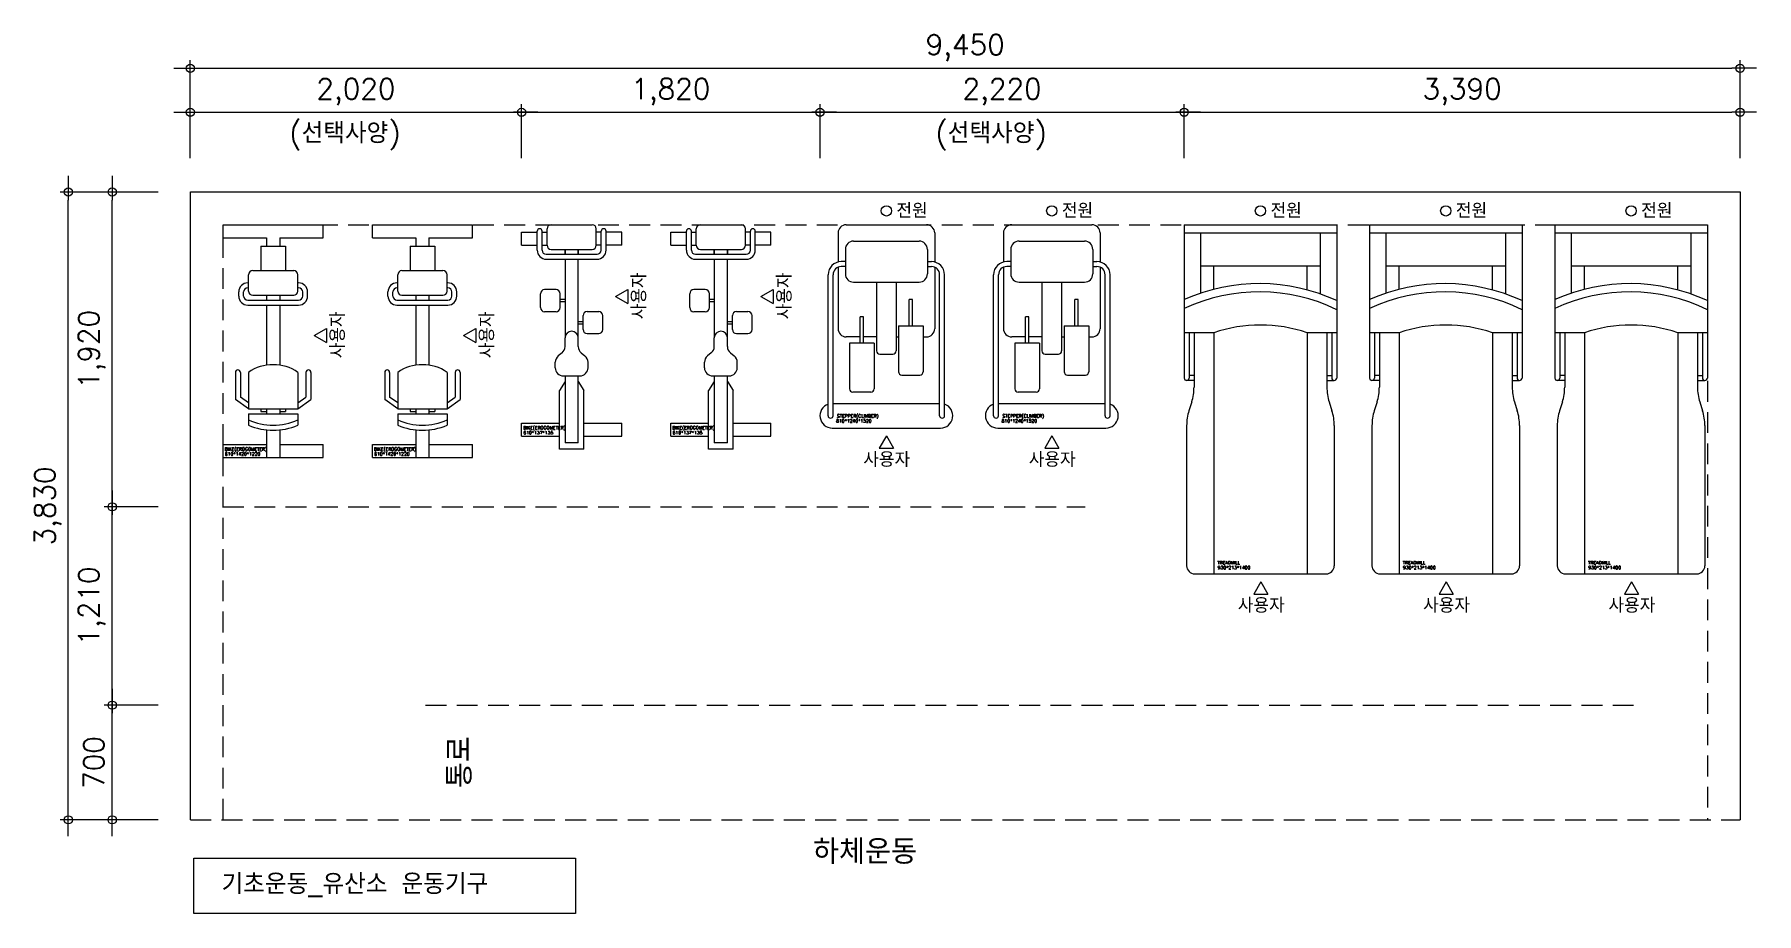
# Model space of a CAD drawing. Extents: x 8936 to 19436, y 40295 to 45659.
import ezdxf
from ezdxf.enums import TextEntityAlignment as Align

# ---------------------------------------------------------------- set-up
doc = ezdxf.new("R2010")
doc.units = 0
doc.header["$LTSCALE"] = 20
doc.header["$MEASUREMENT"] = 0
doc.linetypes.add('HIDDEN', pattern=[9.525, 6.35, -3.175])
doc.layers.get('0').update_dxf_attribs({"linetype": 'CONTINUOUS'})
doc.layers.get('DEFPOINTS').update_dxf_attribs({"linetype": 'CONTINUOUS'})
for name, color, linetype in [('1CONTINUOUS', 1, 'CONTINUOUS'), ('1HIDDEN', 1, 'HIDDEN'), ('2CONTINUOUS', 2, 'CONTINUOUS'), ('2HIDDEN', 2, 'HIDDEN'), ('3CONTINUOUS', 3, 'CONTINUOUS'), ('3TEXT', 3, 'CONTINUOUS'), ('4ele', 4, 'CONTINUOUS')]:
    doc.layers.add(name, color=color, linetype=linetype)
doc.styles.add('K_GEN', font='romans.shx', dxfattribs={"bigfont": 'whgtxt.shx'})
doc.styles.add('WHG', font='romans', dxfattribs={"bigfont": 'whgtxt'})
doc.dimstyles.new('STANDARD_WS', dxfattribs={"dimtxt": 2.5, "dimasz": 2.5, "dimexe": 1.25, "dimexo": 0.625, "dimtad": 1, "dimdec": 4, "dimdsep": 46, "dimtxsty": 'Standard', "dimcen": 2.5, "dimadec": 0, "dimazin": 0, "dimtfac": 1, "dimtdec": 4, "dimtmove": 0, "dimatfit": 3, "dimfxl": 0, "dimtolj": 1, "dimtzin": 0, "dimarcsym": 0})

# ---------------------------------------------------------------- blocks, each defined once
blk = doc.blocks.new('_CIDOTB')
at = {"color": 0, "linetype": 'ByBlock'}
blk.add_line((2, 0), (-1, 0), dxfattribs=at)
blk.add_circle((0, 0), 0.5, dxfattribs=at)
blk = doc.blocks.new('*D9')
at = {"layer": '4ele', "lineweight": -2}
for p, q in [((15946, 44903), (15946, 45234)), ((15996, 45184), (19286, 45184)), ((19336, 44903), (19336, 45234))]:
    blk.add_line(p, q, dxfattribs=at)
at = {"layer": 'DEFPOINTS', "color": 0}
for p in [(19336, 45184), (15946, 44853), (19336, 44853)]:
    blk.add_point(p, dxfattribs=at)
at = {"layer": '4ele', "lineweight": -2, "xscale": 50, "yscale": 50, "zscale": 50, "rotation": 180}
blk.add_blockref('_CIDOTB', (15946, 45184), dxfattribs=at)
at = {"layer": '4ele', "lineweight": -2, "xscale": 50, "yscale": 50, "zscale": 50}
blk.add_blockref('_CIDOTB', (19336, 45184), dxfattribs=at)
at = {"layer": '4ele', "insert": (17641, 45308), "char_height": 125, "attachment_point": 5, "style": 'K_GEN'}
blk.add_mtext('\\A1;3,390', dxfattribs=at)
blk = doc.blocks.new('DIMDOT')
blk.add_line((-2, 0), (2, 0))
blk.add_circle((0, 0), 0.5)
blk = doc.blocks.new('*D3')
at = {"layer": '4ele', "lineweight": -2}
for p, q in [((9886, 45171), (9886, 45502)), ((19336, 45171), (19336, 45502)), ((9936, 45452), (19286, 45452))]:
    blk.add_line(p, q, dxfattribs=at)
at = {"layer": 'DEFPOINTS', "color": 0}
for p in [(19336, 45452), (9886, 45121), (19336, 45121)]:
    blk.add_point(p, dxfattribs=at)
at = {"layer": '4ele', "lineweight": -2, "xscale": 50, "yscale": 50, "zscale": 50, "rotation": 180}
blk.add_blockref('_CIDOTB', (9886, 45452), dxfattribs=at)
at = {"layer": '4ele', "lineweight": -2, "xscale": 50, "yscale": 50, "zscale": 50}
blk.add_blockref('_CIDOTB', (19336, 45452), dxfattribs=at)
at = {"layer": '4ele', "insert": (14611, 45577), "char_height": 125, "attachment_point": 5, "style": 'K_GEN'}
blk.add_mtext('\\A1;9,450', dxfattribs=at)
blk = doc.blocks.new('*D8')
at = {"layer": '4ele', "lineweight": -2}
for p, q in [((11906, 44903), (11906, 45234)), ((11956, 45184), (13676, 45184)), ((13726, 44903), (13726, 45234))]:
    blk.add_line(p, q, dxfattribs=at)
at = {"layer": 'DEFPOINTS', "color": 0}
for p in [(13726, 45184), (11906, 44853), (13726, 44853)]:
    blk.add_point(p, dxfattribs=at)
at = {"layer": '4ele', "lineweight": -2, "xscale": 50, "yscale": 50, "zscale": 50, "rotation": 180}
blk.add_blockref('_CIDOTB', (11906, 45184), dxfattribs=at)
at = {"layer": '4ele', "lineweight": -2, "xscale": 50, "yscale": 50, "zscale": 50}
blk.add_blockref('_CIDOTB', (13726, 45184), dxfattribs=at)
at = {"layer": '4ele', "insert": (12816, 45308), "char_height": 125, "attachment_point": 5, "style": 'K_GEN'}
blk.add_mtext('\\A1;1,820', dxfattribs=at)
blk = doc.blocks.new('*D4')
at = {"layer": '4ele', "lineweight": -2}
for p, q in [((9423, 44697), (9092, 44697)), ((9142, 40917), (9142, 44647)), ((9423, 40867), (9092, 40867))]:
    blk.add_line(p, q, dxfattribs=at)
at = {"layer": 'DEFPOINTS', "color": 0}
for p in [(9142, 44697), (9473, 44697), (9473, 40867)]:
    blk.add_point(p, dxfattribs=at)
at = {"layer": '4ele', "lineweight": -2, "xscale": 50, "yscale": 50, "zscale": 50}
for p, rotation in [((9142, 44697), 90), ((9142, 40867), 270)]:
    blk.add_blockref('_CIDOTB', p, dxfattribs=dict(at, rotation=rotation))
at = {"layer": '4ele', "insert": (9018, 42782), "char_height": 125, "attachment_point": 5, "rotation": 90, "style": 'K_GEN'}
blk.add_mtext('\\A1;3,830', dxfattribs=at)
blk = doc.blocks.new('*D6')
at = {"layer": '4ele', "lineweight": -2}
for p, q in [((9691, 44697), (9360, 44697)), ((9410, 42827), (9410, 44647)), ((9691, 42777), (9360, 42777))]:
    blk.add_line(p, q, dxfattribs=at)
at = {"layer": 'DEFPOINTS', "color": 0}
for p in [(9410, 44697), (9741, 44697), (9741, 42777)]:
    blk.add_point(p, dxfattribs=at)
at = {"layer": '4ele', "lineweight": -2, "xscale": 50, "yscale": 50, "zscale": 50}
for p, rotation in [((9410, 44697), 90), ((9410, 42777), 270)]:
    blk.add_blockref('_CIDOTB', p, dxfattribs=dict(at, rotation=rotation))
at = {"layer": '4ele', "insert": (9286, 43737), "char_height": 125, "attachment_point": 5, "rotation": 90, "style": 'K_GEN'}
blk.add_mtext('\\A1;1,920', dxfattribs=at)
blk = doc.blocks.new('*D10')
at = {"layer": '4ele', "lineweight": -2}
for p, q in [((9691, 42777), (9360, 42777)), ((9410, 41617), (9410, 42727)), ((9691, 41567), (9360, 41567))]:
    blk.add_line(p, q, dxfattribs=at)
at = {"layer": 'DEFPOINTS', "color": 0}
for p in [(9410, 42777), (9741, 42777), (9741, 41567)]:
    blk.add_point(p, dxfattribs=at)
at = {"layer": '4ele', "lineweight": -2, "xscale": 50, "yscale": 50, "zscale": 50}
for p, rotation in [((9410, 42777), 90), ((9410, 41567), 270)]:
    blk.add_blockref('_CIDOTB', p, dxfattribs=dict(at, rotation=rotation))
at = {"layer": '4ele', "insert": (9286, 42172), "char_height": 125, "attachment_point": 5, "rotation": 90, "style": 'K_GEN'}
blk.add_mtext('\\A1;1,210', dxfattribs=at)
blk = doc.blocks.new('*D5')
at = {"layer": '4ele', "lineweight": -2}
for p, q in [((9691, 41567), (9360, 41567)), ((9410, 40917), (9410, 41517)), ((9691, 40867), (9360, 40867))]:
    blk.add_line(p, q, dxfattribs=at)
at = {"layer": 'DEFPOINTS', "color": 0}
for p in [(9410, 41567), (9741, 41567), (9741, 40867)]:
    blk.add_point(p, dxfattribs=at)
at = {"layer": '4ele', "lineweight": -2, "xscale": 50, "yscale": 50, "zscale": 50}
for p, rotation in [((9410, 41567), 90), ((9410, 40867), 270)]:
    blk.add_blockref('_CIDOTB', p, dxfattribs=dict(at, rotation=rotation))
at = {"layer": '4ele', "insert": (9298, 41217), "char_height": 125, "attachment_point": 5, "rotation": 90, "style": 'K_GEN'}
blk.add_mtext('\\A1;700', dxfattribs=at)
blk = doc.blocks.new('*D2')
at = {"layer": '4ele', "lineweight": -2}
for p, q in [((9886, 44903), (9886, 45234)), ((9936, 45184), (11856, 45184)), ((11906, 44903), (11906, 45234))]:
    blk.add_line(p, q, dxfattribs=at)
at = {"layer": 'DEFPOINTS', "color": 0}
for p in [(11906, 45184), (9886, 44853), (11906, 44853)]:
    blk.add_point(p, dxfattribs=at)
at = {"layer": '4ele', "lineweight": -2, "xscale": 50, "yscale": 50, "zscale": 50, "rotation": 180}
blk.add_blockref('_CIDOTB', (9886, 45184), dxfattribs=at)
at = {"layer": '4ele', "lineweight": -2, "xscale": 50, "yscale": 50, "zscale": 50}
blk.add_blockref('_CIDOTB', (11906, 45184), dxfattribs=at)
at = {"layer": '4ele', "insert": (10896, 45308), "char_height": 125, "attachment_point": 5, "style": 'K_GEN'}
blk.add_mtext('\\A1;2,020', dxfattribs=at)
blk = doc.blocks.new('*D7')
at = {"layer": '4ele', "lineweight": -2}
for p, q in [((13726, 44903), (13726, 45234)), ((13776, 45184), (15896, 45184)), ((15946, 44903), (15946, 45234))]:
    blk.add_line(p, q, dxfattribs=at)
at = {"layer": 'DEFPOINTS', "color": 0}
for p in [(15946, 45184), (13726, 44853), (15946, 44853)]:
    blk.add_point(p, dxfattribs=at)
at = {"layer": '4ele', "lineweight": -2, "xscale": 50, "yscale": 50, "zscale": 50, "rotation": 180}
blk.add_blockref('_CIDOTB', (13726, 45184), dxfattribs=at)
at = {"layer": '4ele', "lineweight": -2, "xscale": 50, "yscale": 50, "zscale": 50}
blk.add_blockref('_CIDOTB', (15946, 45184), dxfattribs=at)
at = {"layer": '4ele', "insert": (14836, 45308), "char_height": 125, "attachment_point": 5, "style": 'K_GEN'}
blk.add_mtext('\\A1;2,220', dxfattribs=at)

msp = doc.modelspace()

# ---------------------------------------------------------------- linework, layer by layer
at = {"layer": '1CONTINUOUS'}
for p, q in [((12478.31, 44059.85), (12553.45, 44103.24)), ((12553.45, 44103.24), (12553.45, 44016.47)), ((13364.98, 44059.85), (13440.13, 44103.24)), ((13440.13, 44103.24), (13440.13, 44016.47)), ((12478.31, 44059.85), (12553.45, 44016.47)), ((13364.98, 44059.85), (13440.13, 44016.47)), ((10641, 43822.19), (10716.14, 43865.57)), ((10641, 43822.19), (10716.14, 43778.8)), ((10716.14, 43865.57), (10716.14, 43778.8)), ((11551, 43822.19), (11626.14, 43865.57)), ((11551, 43822.19), (11626.14, 43778.8)), ((11626.14, 43865.57), (11626.14, 43778.8)), ((14130.26, 43209.92), (14086.87, 43134.77)), ((14130.26, 43209.92), (14173.64, 43134.77)), ((15139.18, 43209.92), (15095.79, 43134.77)), ((15139.18, 43209.92), (15182.56, 43134.77)), ((14086.87, 43134.77), (14173.64, 43134.77)), ((15095.79, 43134.77), (15182.56, 43134.77)), ((16413.84, 42319.92), (16370.45, 42244.77)), ((16413.84, 42319.92), (16457.22, 42244.77)), ((17543.84, 42319.92), (17500.45, 42244.77)), ((17543.84, 42319.92), (17587.22, 42244.77)), ((18673.84, 42319.92), (18630.45, 42244.77)), ((18673.84, 42319.92), (18717.22, 42244.77)), ((16370.45, 42244.77), (16457.22, 42244.77)), ((17500.45, 42244.77), (17587.22, 42244.77)), ((18630.45, 42244.77), (18717.22, 42244.77))]:
    msp.add_line(p, q, dxfattribs=at)
at = {"layer": '1HIDDEN'}
for p, q in [((10086.34, 44497.5), (19136.34, 44497.5)), ((10086.34, 40867.5), (10086.34, 44497.5)), ((19136.34, 44497.5), (19136.34, 40867.5))]:
    msp.add_line(p, q, dxfattribs=at)
at = {"layer": '2CONTINUOUS', "color": 6}
for p, q in [((10086.34, 44497.5), (10696.34, 44497.5)), ((10086.34, 44417.5), (10086.34, 44497.5)), ((10696.34, 44417.5), (10696.34, 44497.5)), ((10996.34, 44497.5), (11606.34, 44497.5)), ((10996.34, 44417.5), (10996.34, 44497.5)), ((11606.34, 44417.5), (11606.34, 44497.5)), ((11906.34, 44372.32), (11906.34, 44452.32)), ((11906.34, 44452.32), (12001.34, 44452.32)), ((12001.34, 44342.5), (12001.34, 44458.29)), ((12031.34, 44342.5), (12031.34, 44458.29)), ((12031.34, 44452.32), (12061.34, 44452.32)), ((12061.34, 44372.5), (12061.34, 44472.5)), ((12086.34, 44497.5), (12336.34, 44497.5)), ((12361.34, 44372.5), (12361.34, 44472.5)), ((12391.34, 44452.32), (12361.34, 44452.32)), ((12391.34, 44342.5), (12391.34, 44458.29)), ((12421.34, 44342.5), (12421.34, 44458.29)), ((12516.34, 44452.32), (12421.34, 44452.32)), ((12516.34, 44372.32), (12516.34, 44452.32)), ((12816.34, 44372.32), (12816.34, 44452.32)), ((12816.34, 44452.32), (12911.34, 44452.32)), ((12911.34, 44342.5), (12911.34, 44458.29)), ((12941.34, 44342.5), (12941.34, 44458.29)), ((12941.34, 44452.32), (12971.34, 44452.32)), ((12971.34, 44372.5), (12971.34, 44472.5)), ((12996.34, 44497.5), (13246.34, 44497.5)), ((13271.34, 44372.5), (13271.34, 44472.5)), ((13301.34, 44452.32), (13271.34, 44452.32)), ((13301.34, 44342.5), (13301.34, 44458.29)), ((13331.34, 44342.5), (13331.34, 44458.29)), ((13426.34, 44452.32), (13331.34, 44452.32)), ((13426.34, 44372.32), (13426.34, 44452.32)), ((13835.58, 44447.5), (13835.58, 44270.04)), ((13885.58, 44497.5), (14374.93, 44497.5)), ((14424.93, 44447.5), (14424.93, 44270.04)), ((14844.5, 44447.5), (14844.5, 44270.04)), ((14894.5, 44497.5), (15383.85, 44497.5)), ((15433.85, 44447.5), (15433.85, 44270.04)), ((15946.34, 44497.5), (15946.34, 43562.63)), ((15946.34, 44497.5), (16876.34, 44497.5)), ((15946.34, 44447.5), (16876.34, 44447.5)), ((16046.34, 44447.5), (16046.34, 44080.01)), ((16776.34, 44447.5), (16776.34, 44075.11)), ((16876.34, 44497.5), (16876.34, 43562.63)), ((17076.34, 44497.5), (17076.34, 43562.63)), ((17076.34, 44497.5), (18006.34, 44497.5)), ((17076.34, 44447.5), (18006.34, 44447.5)), ((17176.34, 44447.5), (17176.34, 44080.01)), ((17906.34, 44447.5), (17906.34, 44075.11)), ((18006.34, 44497.5), (18006.34, 43562.63)), ((18206.34, 44497.5), (19136.34, 44497.5)), ((18206.34, 44497.5), (18206.34, 43562.63)), ((18206.34, 44447.5), (19136.34, 44447.5)), ((18306.34, 44447.5), (18306.34, 44080.01)), ((19036.34, 44447.5), (19036.34, 44075.11)), ((19136.34, 44497.5), (19136.34, 43562.63)), ((10086.34, 44417.5), (10351.34, 44417.5)), ((10316.34, 44367.5), (10316.34, 44217.5)), ((10316.34, 44367.5), (10466.34, 44367.5)), ((10351.34, 44417.5), (10351.34, 44367.5)), ((10431.34, 44417.5), (10431.34, 44367.5)), ((10431.34, 44417.5), (10696.34, 44417.5)), ((10466.34, 44367.5), (10466.34, 44217.5)), ((10996.34, 44417.5), (11261.34, 44417.5)), ((11226.34, 44367.5), (11376.34, 44367.5)), ((11226.34, 44367.5), (11226.34, 44217.5)), ((11261.34, 44417.5), (11261.34, 44367.5)), ((11341.34, 44417.5), (11341.34, 44367.5)), ((11341.34, 44417.5), (11606.34, 44417.5)), ((11376.34, 44367.5), (11376.34, 44217.5)), ((11906.34, 44372.32), (12001.34, 44372.32)), ((12031.34, 44372.32), (12061.34, 44372.32)), ((12056.34, 44317.5), (12366.34, 44317.5)), ((12086.34, 44347.5), (12336.34, 44347.5)), ((12171.34, 44347.5), (12171.34, 44317.5)), ((12171.34, 44317.5), (12171.34, 44347.5)), ((12251.34, 44347.5), (12251.34, 44317.5)), ((12251.34, 44317.5), (12251.34, 44347.5)), ((12391.34, 44372.32), (12361.34, 44372.32)), ((12516.34, 44372.32), (12421.34, 44372.32)), ((12816.34, 44372.32), (12911.34, 44372.32)), ((12941.34, 44372.32), (12971.34, 44372.32)), ((12966.34, 44317.5), (13276.34, 44317.5)), ((12996.34, 44347.5), (13246.34, 44347.5)), ((13081.34, 44317.5), (13081.34, 44347.5)), ((13081.34, 44347.5), (13081.34, 44317.5)), ((13161.34, 44317.5), (13161.34, 44347.5)), ((13161.34, 44347.5), (13161.34, 44317.5)), ((13301.34, 44372.32), (13271.34, 44372.32)), ((13426.34, 44372.32), (13331.34, 44372.32)), ((13880.26, 44347.5), (13880.26, 44197.5)), ((13930.26, 44397.5), (14330.26, 44397.5)), ((14380.26, 44347.5), (14380.26, 44197.5)), ((14889.18, 44347.5), (14889.18, 44197.5)), ((14939.18, 44397.5), (15339.18, 44397.5)), ((15389.18, 44347.5), (15389.18, 44197.5)), ((10266.34, 44217.5), (10516.34, 44217.5)), ((11176.34, 44217.5), (11426.34, 44217.5)), ((12056.34, 44287.5), (12366.34, 44287.5)), ((12171.34, 44287.5), (12171.34, 43807.72)), ((12251.34, 43754.74), (12251.34, 44287.5)), ((12966.34, 44287.5), (13276.34, 44287.5)), ((13081.34, 44287.5), (13081.34, 43807.72)), ((13161.34, 43754.74), (13161.34, 44287.5)), ((13835.58, 44238.46), (13835.58, 43863.56)), ((13880.26, 44272.5), (13855.26, 44272.5)), ((13880.26, 44242.5), (13855.26, 44242.5)), ((14380.26, 44272.5), (14405.26, 44272.5)), ((14380.26, 44242.5), (14405.26, 44242.5)), ((14424.93, 44238.46), (14424.93, 43863.56)), ((14844.5, 44238.46), (14844.5, 43863.56)), ((14889.18, 44272.5), (14864.18, 44272.5)), ((14889.18, 44242.5), (14864.18, 44242.5)), ((15389.18, 44272.5), (15414.18, 44272.5)), ((15389.18, 44242.5), (15414.18, 44242.5)), ((15433.85, 44238.46), (15433.85, 43863.56)), ((16046.34, 44247.5), (16776.34, 44247.5)), ((16126.34, 44103.52), (16126.34, 44247.5)), ((16696.34, 44099.78), (16696.34, 44247.5)), ((17176.34, 44247.5), (17906.34, 44247.5)), ((17256.34, 44103.52), (17256.34, 44247.5)), ((17826.34, 44099.78), (17826.34, 44247.5)), ((18306.34, 44247.5), (19036.34, 44247.5)), ((18386.34, 44103.52), (18386.34, 44247.5)), ((18956.34, 44099.78), (18956.34, 44247.5)), ((10241.34, 44142.5), (10236.34, 44142.5)), ((10241.34, 44112.5), (10236.34, 44112.5)), ((10241.34, 44092.5), (10241.34, 44192.5)), ((10541.34, 44092.5), (10541.34, 44192.5)), ((10546.34, 44142.5), (10541.34, 44142.5)), ((10546.34, 44112.5), (10541.34, 44112.5)), ((11151.34, 44142.5), (11146.34, 44142.5)), ((11151.34, 44112.5), (11146.34, 44112.5)), ((11151.34, 44092.5), (11151.34, 44192.5)), ((11451.34, 44092.5), (11451.34, 44192.5)), ((11456.34, 44142.5), (11451.34, 44142.5)), ((11456.34, 44112.5), (11451.34, 44112.5)), ((13775.26, 43332.5), (13775.26, 44192.5)), ((13805.26, 43332.5), (13805.26, 44192.5)), ((13930.26, 44147.5), (14330.26, 44147.5)), ((14070.26, 44147.5), (14070.26, 43727.5)), ((14190.26, 44147.5), (14190.26, 43727.5)), ((14455.26, 43332.5), (14455.26, 44192.5)), ((14485.26, 43332.5), (14485.26, 44192.5)), ((14784.18, 43332.5), (14784.18, 44192.5)), ((14814.18, 43332.5), (14814.18, 44192.5)), ((14939.18, 44147.5), (15339.18, 44147.5)), ((15079.18, 44147.5), (15079.18, 43727.5)), ((15199.18, 44147.5), (15199.18, 43727.5)), ((15464.18, 43332.5), (15464.18, 44192.5)), ((15494.18, 43332.5), (15494.18, 44192.5)), ((10181.34, 44062.5), (10181.34, 44087.5)), ((10211.34, 44062.5), (10211.34, 44087.5)), ((10236.34, 44037.5), (10546.34, 44037.5)), ((10236.34, 44007.5), (10546.34, 44007.5)), ((10266.34, 44067.5), (10516.34, 44067.5)), ((10351.34, 44067.5), (10351.34, 44037.5)), ((10351.34, 44007.5), (10351.34, 43641.37)), ((10431.34, 44067.5), (10431.34, 44037.5)), ((10431.34, 44007.5), (10431.34, 43641.37)), ((10571.34, 44062.5), (10571.34, 44087.5)), ((10601.34, 44062.5), (10601.34, 44087.5)), ((11091.34, 44062.5), (11091.34, 44087.5)), ((11121.34, 44062.5), (11121.34, 44087.5)), ((11146.34, 44037.5), (11456.34, 44037.5)), ((11146.34, 44007.5), (11456.34, 44007.5)), ((11176.34, 44067.5), (11426.34, 44067.5)), ((11261.34, 44067.5), (11261.34, 44037.5)), ((11261.34, 44007.5), (11261.34, 43641.37)), ((11341.34, 44067.5), (11341.34, 44037.5)), ((11341.34, 44007.5), (11341.34, 43641.37)), ((11481.34, 44062.5), (11481.34, 44087.5)), ((11511.34, 44062.5), (11511.34, 44087.5)), ((12021.34, 43991.99), (12021.34, 44076.99)), ((12116.34, 44101.99), (12046.34, 44101.99)), ((12141.34, 43991.99), (12141.34, 44076.99)), ((12171.34, 44041.99), (12141.34, 44041.99)), ((12171.34, 44026.99), (12141.34, 44026.99)), ((12931.34, 43991.99), (12931.34, 44076.99)), ((13026.34, 44101.99), (12956.34, 44101.99)), ((13051.34, 43991.99), (13051.34, 44076.99)), ((13081.34, 44041.99), (13051.34, 44041.99)), ((13081.34, 44026.99), (13051.34, 44026.99)), ((14290.26, 44041.24), (14270.26, 44041.24)), ((14270.26, 43880.93), (14270.26, 44041.24)), ((14290.26, 43880.93), (14290.26, 44041.24)), ((15299.18, 44041.24), (15279.18, 44041.24)), ((15279.18, 43880.93), (15279.18, 44041.24)), ((15299.18, 43880.93), (15299.18, 44041.24)), ((12116.34, 43966.99), (12046.34, 43966.99)), ((12251.34, 43908.3), (12281.34, 43908.3)), ((12251.34, 43893.3), (12281.34, 43893.3)), ((12281.34, 43858.3), (12281.34, 43943.3)), ((12306.34, 43968.3), (12376.34, 43968.3)), ((12401.34, 43858.3), (12401.34, 43943.3)), ((13026.34, 43966.99), (12956.34, 43966.99)), ((13161.34, 43908.3), (13191.34, 43908.3)), ((13161.34, 43893.3), (13191.34, 43893.3)), ((13191.34, 43858.3), (13191.34, 43943.3)), ((13216.34, 43968.3), (13286.34, 43968.3)), ((13311.34, 43858.3), (13311.34, 43943.3)), ((13970.26, 43776.05), (13970.26, 43936.37)), ((13990.26, 43936.37), (13970.26, 43936.37)), ((13990.26, 43776.05), (13990.26, 43936.37)), ((14979.18, 43776.05), (14979.18, 43936.37)), ((14999.18, 43936.37), (14979.18, 43936.37)), ((14999.18, 43776.05), (14999.18, 43936.37)), ((12171.34, 43754.74), (12171.34, 43807.72)), ((12251.34, 43754.74), (12251.34, 43807.72)), ((12306.34, 43833.3), (12376.34, 43833.3)), ((13081.34, 43754.74), (13081.34, 43807.72)), ((13161.34, 43754.74), (13161.34, 43807.72)), ((13216.34, 43833.3), (13286.34, 43833.3)), ((13970.26, 43813.56), (13885.58, 43813.56)), ((14070.26, 43813.56), (13990.26, 43813.56)), ((14190.26, 43813.56), (14205.26, 43813.56)), ((14205.26, 43880.93), (14355.26, 43880.93)), ((14205.26, 43880.93), (14205.26, 43600.93)), ((14355.26, 43880.93), (14355.26, 43600.93)), ((14355.26, 43813.56), (14374.93, 43813.56)), ((14979.18, 43813.56), (14894.5, 43813.56)), ((15079.18, 43813.56), (14999.18, 43813.56)), ((15199.18, 43813.56), (15214.18, 43813.56)), ((15214.18, 43880.93), (15214.18, 43600.93)), ((15214.18, 43880.93), (15364.18, 43880.93)), ((15364.18, 43880.93), (15364.18, 43600.93)), ((15364.18, 43813.56), (15383.85, 43813.56)), ((16126.34, 43838.24), (15946.34, 43838.24)), ((15976.34, 43838.24), (15976.34, 43562.63)), ((16006.34, 43838.24), (16006.34, 43507.11)), ((16126.34, 43838.24), (16126.34, 42367.5)), ((16696.34, 43838.24), (16696.34, 42367.5)), ((16876.34, 43838.24), (16696.34, 43838.24)), ((16816.34, 43838.24), (16816.34, 43507.11)), ((16846.34, 43838.24), (16846.34, 43562.63)), ((17256.34, 43838.24), (17076.34, 43838.24)), ((17106.34, 43838.24), (17106.34, 43562.63)), ((17136.34, 43838.24), (17136.34, 43507.11)), ((17256.34, 43838.24), (17256.34, 42367.5)), ((17826.34, 43838.24), (17826.34, 42367.5)), ((18006.34, 43838.24), (17826.34, 43838.24)), ((17946.34, 43838.24), (17946.34, 43507.11)), ((17976.34, 43838.24), (17976.34, 43562.63)), ((18386.34, 43838.24), (18206.34, 43838.24)), ((18236.34, 43838.24), (18236.34, 43562.63)), ((18266.34, 43838.24), (18266.34, 43507.11)), ((18386.34, 43838.24), (18386.34, 42367.5)), ((18956.34, 43838.24), (18956.34, 42367.5)), ((19136.34, 43838.24), (18956.34, 43838.24)), ((19076.34, 43838.24), (19076.34, 43507.11)), ((19106.34, 43838.24), (19106.34, 43562.63)), ((12152.7, 43715.8), (12129.97, 43697.49)), ((12269.97, 43715.8), (12292.7, 43697.49)), ((13062.7, 43715.8), (13039.97, 43697.49)), ((13179.97, 43715.8), (13202.7, 43697.49)), ((13905.26, 43776.05), (13905.26, 43496.05)), ((14055.26, 43776.05), (13905.26, 43776.05)), ((14055.26, 43776.05), (14055.26, 43496.05)), ((14090.26, 43707.5), (14170.26, 43707.5)), ((15064.18, 43776.05), (14914.18, 43776.05)), ((14914.18, 43776.05), (14914.18, 43496.05)), ((15064.18, 43776.05), (15064.18, 43496.05)), ((15099.18, 43707.5), (15179.18, 43707.5)), ((10161.34, 43597.16), (10161.34, 43431.29)), ((10191.34, 43597.16), (10191.34, 43446.69)), ((10241.34, 43597.16), (10241.34, 43373.9)), ((10541.34, 43597.16), (10541.34, 43373.9)), ((10591.34, 43597.16), (10591.34, 43446.69)), ((10621.34, 43597.16), (10621.34, 43431.29)), ((11071.34, 43597.16), (11071.34, 43431.29)), ((11101.34, 43597.16), (11101.34, 43446.69)), ((11151.34, 43597.16), (11151.34, 43373.9)), ((11451.34, 43597.16), (11451.34, 43373.9)), ((11501.34, 43597.16), (11501.34, 43446.69)), ((11531.34, 43597.16), (11531.34, 43431.29)), ((12111.34, 43625.25), (12111.34, 43658.55)), ((12311.34, 43625.25), (12311.34, 43658.55)), ((13021.34, 43625.25), (13021.34, 43658.55)), ((13221.34, 43625.25), (13221.34, 43658.55)), ((14225.26, 43580.93), (14335.26, 43580.93)), ((15234.18, 43580.93), (15344.18, 43580.93)), ((16006.34, 43577.63), (15976.34, 43577.63)), ((16816.34, 43577.63), (16846.34, 43577.63)), ((17136.34, 43577.63), (17106.34, 43577.63)), ((17946.34, 43577.63), (17976.34, 43577.63)), ((18266.34, 43577.63), (18236.34, 43577.63)), ((19076.34, 43577.63), (19106.34, 43577.63)), ((12171.34, 43541.82), (12136.34, 43486.56)), ((12136.34, 43127.5), (12136.34, 43486.56)), ((12161.34, 43575.25), (12261.34, 43575.25)), ((12171.34, 43575.25), (12171.34, 43167.26)), ((12251.34, 43167.26), (12251.34, 43575.25)), ((12251.34, 43541.82), (12286.34, 43486.56)), ((12286.34, 43127.5), (12286.34, 43486.56)), ((13081.34, 43541.82), (13046.34, 43486.56)), ((13046.34, 43127.5), (13046.34, 43486.56)), ((13071.34, 43575.25), (13171.34, 43575.25)), ((13081.34, 43575.25), (13081.34, 43167.26)), ((13161.34, 43167.26), (13161.34, 43575.25)), ((13161.34, 43541.82), (13196.34, 43486.56)), ((13196.34, 43127.5), (13196.34, 43486.56)), ((14035.26, 43476.05), (13925.26, 43476.05)), ((15044.18, 43476.05), (14934.18, 43476.05)), ((16006.34, 43547.63), (15961.34, 43547.63)), ((16816.34, 43547.63), (16861.34, 43547.63)), ((17136.34, 43547.63), (17091.34, 43547.63)), ((17946.34, 43547.63), (17991.34, 43547.63)), ((18266.34, 43547.63), (18221.34, 43547.63)), ((19076.34, 43547.63), (19121.34, 43547.63)), ((10241.34, 43373.9), (10161.34, 43431.29)), ((10241.34, 43410.82), (10191.34, 43446.69)), ((10241.34, 43373.9), (10541.34, 43373.9)), ((10316.34, 43373.9), (10316.34, 43357.5)), ((10351.34, 43373.9), (10351.34, 43343.9)), ((10431.34, 43373.9), (10431.34, 43343.9)), ((10466.34, 43373.9), (10466.34, 43357.5)), ((10541.34, 43410.82), (10591.34, 43446.69)), ((10541.34, 43373.9), (10621.34, 43431.29)), ((11151.34, 43373.9), (11071.34, 43431.29)), ((11151.34, 43410.82), (11101.34, 43446.69)), ((11151.34, 43373.9), (11451.34, 43373.9)), ((11226.34, 43373.9), (11226.34, 43357.5)), ((11261.34, 43373.9), (11261.34, 43343.9)), ((11341.34, 43373.9), (11341.34, 43343.9)), ((11376.34, 43373.9), (11376.34, 43357.5)), ((11451.34, 43410.82), (11501.34, 43446.69)), ((11451.34, 43373.9), (11531.34, 43431.29)), ((13805.26, 43407.5), (14455.26, 43407.5)), ((14814.18, 43407.5), (15464.18, 43407.5)), ((15992.25, 43416.26), (15975.43, 43363.31)), ((16830.43, 43416.26), (16847.25, 43363.31)), ((17122.25, 43416.26), (17105.43, 43363.31)), ((17960.43, 43416.26), (17977.25, 43363.31)), ((18252.25, 43416.26), (18235.43, 43363.31)), ((19090.43, 43416.26), (19107.25, 43363.31)), ((10241.34, 43343.9), (10241.34, 43273.9)), ((10241.34, 43343.9), (10541.34, 43343.9)), ((10316.34, 43357.5), (10351.34, 43357.5)), ((10431.34, 43357.5), (10466.34, 43357.5)), ((10541.34, 43343.9), (10541.34, 43273.9)), ((11151.34, 43343.9), (11451.34, 43343.9)), ((11151.34, 43343.9), (11151.34, 43273.9)), ((11226.34, 43357.5), (11261.34, 43357.5)), ((11341.34, 43357.5), (11376.34, 43357.5)), ((11451.34, 43343.9), (11451.34, 43273.9)), ((11906.34, 43287.5), (12136.34, 43287.5)), ((11906.34, 43207.5), (11906.34, 43287.5)), ((12286.34, 43287.5), (12516.34, 43287.5)), ((12516.34, 43207.5), (12516.34, 43287.5)), ((12816.34, 43207.5), (12816.34, 43287.5)), ((12816.34, 43287.5), (13046.34, 43287.5)), ((13196.34, 43287.5), (13426.34, 43287.5)), ((13426.34, 43207.5), (13426.34, 43287.5)), ((15961.34, 43272.46), (15961.34, 42417.5)), ((16861.34, 43272.46), (16861.34, 42417.5)), ((17091.34, 43272.46), (17091.34, 42417.5)), ((17991.34, 43272.46), (17991.34, 42417.5)), ((18221.34, 43272.46), (18221.34, 42417.5)), ((19121.34, 43272.46), (19121.34, 42417.5)), ((10351.34, 43245.96), (10351.34, 43077.5)), ((10431.34, 43245.96), (10431.34, 43077.5)), ((11261.34, 43245.96), (11261.34, 43077.5)), ((11341.34, 43245.96), (11341.34, 43077.5)), ((11906.34, 43207.5), (12136.34, 43207.5)), ((12251.34, 43167.26), (12171.34, 43167.26)), ((12286.34, 43207.5), (12516.34, 43207.5)), ((12816.34, 43207.5), (13046.34, 43207.5)), ((13161.34, 43167.26), (13081.34, 43167.26)), ((13196.34, 43207.5), (13426.34, 43207.5)), ((13800.26, 43257.5), (14460.26, 43257.5)), ((14809.18, 43257.5), (15469.18, 43257.5)), ((10086.34, 43157.5), (10351.34, 43157.5)), ((10086.34, 43077.5), (10086.34, 43157.5)), ((10086.34, 43077.5), (10696.34, 43077.5)), ((10431.34, 43157.5), (10696.34, 43157.5)), ((10696.34, 43077.5), (10696.34, 43157.5)), ((10996.34, 43077.5), (10996.34, 43157.5)), ((10996.34, 43157.5), (11261.34, 43157.5)), ((10996.34, 43077.5), (11606.34, 43077.5)), ((11341.34, 43157.5), (11606.34, 43157.5)), ((11606.34, 43077.5), (11606.34, 43157.5)), ((12286.34, 43127.5), (12136.34, 43127.5)), ((13196.34, 43127.5), (13046.34, 43127.5)), ((16011.34, 42367.5), (16816.34, 42367.5)), ((17141.34, 42367.5), (17946.34, 42367.5)), ((18271.34, 42367.5), (19076.34, 42367.5))]:
    msp.add_line(p, q, dxfattribs=at)
msp.add_lwpolyline([(9907.21, 40633.58), (12234.95, 40633.58), (12234.95, 40295.24), (9907.21, 40295.24)], close=True, dxfattribs=at)
for centre in [(14130.26, 44582.06), (15139.18, 44582.06), (16411.34, 44582.06), (17541.34, 44582.06), (18671.34, 44582.06)]:
    msp.add_circle(centre, 31.51, dxfattribs=at)
for centre, radius, start, end in [((12016.34, 44458.29), 15, 0, 180), ((12086.34, 44472.5), 25, 90, 180), ((12336.34, 44472.5), 25, 0, 90), ((12406.34, 44458.29), 15, 0, 180), ((12926.34, 44458.29), 15, 0, 180), ((12996.34, 44472.5), 25, 90, 180), ((13246.34, 44472.5), 25, 0, 90), ((13316.34, 44458.29), 15, 0, 180), ((13885.58, 44447.5), 50, 90, 180), ((14374.93, 44447.5), 50, 360, 90), ((14894.5, 44447.5), 50, 90, 180), ((15383.85, 44447.5), 50, 360, 90), ((12056.34, 44342.5), 55, 180, 270), ((12056.34, 44342.5), 25, 180, 270), ((12086.34, 44372.5), 25, 180, 270), ((12336.34, 44372.5), 25, 270, 0), ((12366.34, 44342.5), 55, 270, 0), ((12366.34, 44342.5), 25, 270, 0), ((12966.34, 44342.5), 55, 180, 270), ((12966.34, 44342.5), 25, 180, 270), ((12996.34, 44372.5), 25, 180, 270), ((13246.34, 44372.5), 25, 270, 0), ((13276.34, 44342.5), 25, 270, 0), ((13276.34, 44342.5), 55, 270, 0), ((13930.26, 44347.5), 50, 90, 180), ((14330.26, 44347.5), 50, 0, 90), ((14939.18, 44347.5), 50, 90, 180), ((15339.18, 44347.5), 50, 0, 90), ((10266.34, 44192.5), 25, 90, 180), ((10516.34, 44192.5), 25, 0, 90), ((11176.34, 44192.5), 25, 90, 180), ((11426.34, 44192.5), 25, 0, 90), ((13855.26, 44192.5), 80, 90, 180), ((13855.26, 44192.5), 50, 90, 180), ((14405.26, 44192.5), 80, 0, 90), ((14405.26, 44192.5), 50, 0, 90), ((14864.18, 44192.5), 80, 90, 180), ((14864.18, 44192.5), 50, 90, 180), ((15414.18, 44192.5), 80, 0, 90), ((15414.18, 44192.5), 50, 0, 90), ((10236.34, 44087.5), 55, 90, 180), ((10236.34, 44087.5), 25, 90, 180), ((10546.34, 44087.5), 55, 0, 90), ((10546.34, 44087.5), 25, 360, 90), ((11146.34, 44087.5), 55, 90, 180), ((11146.34, 44087.5), 25, 90, 180), ((11456.34, 44087.5), 55, 0, 90), ((11456.34, 44087.5), 25, 360, 90), ((13930.26, 44197.5), 50, 180, 270), ((14330.26, 44197.5), 50, 270, 0), ((14939.18, 44197.5), 50, 180, 270), ((15339.18, 44197.5), 50, 270, 0), ((16404.17, 43010.16), 1128.11, 65.257382, 113.943888), ((17534.17, 43010.16), 1128.11, 65.257382, 113.943888), ((18664.17, 43010.16), 1128.11, 65.257382, 113.943888), ((10236.34, 44062.5), 55, 180, 270), ((10236.34, 44062.5), 25, 180, 270), ((10266.34, 44092.5), 25, 180, 270), ((10516.34, 44092.5), 25, 270, 0), ((10546.34, 44062.5), 55, 270, 0), ((10546.34, 44062.5), 25, 270, 0), ((11146.34, 44062.5), 55, 180, 270), ((11146.34, 44062.5), 25, 180, 270), ((11176.34, 44092.5), 25, 180, 270), ((11426.34, 44092.5), 25, 270, 0), ((11456.34, 44062.5), 55, 270, 0), ((11456.34, 44062.5), 25, 270, 0), ((12046.34, 44076.99), 25, 90, 180), ((12116.34, 44076.99), 25, 0, 90), ((12956.34, 44076.99), 25, 90, 180), ((13026.34, 44076.99), 25, 0, 90), ((16404.17, 43010.16), 1078.11, 64.026615, 115.129372), ((17534.17, 43010.16), 1078.11, 64.026615, 115.129372), ((18664.17, 43010.16), 1078.11, 64.026615, 115.129372), ((12046.34, 43991.99), 25, 180, 270), ((12116.34, 43991.99), 25, 270, 0), ((12306.34, 43943.3), 25, 90, 180), ((12376.34, 43943.3), 25, 0, 90), ((12956.34, 43991.99), 25, 180, 270), ((13026.34, 43991.99), 25, 270, 0), ((13216.34, 43943.3), 25, 90, 180), ((13286.34, 43943.3), 25, 0, 90), ((12211.34, 43807.72), 40, 0, 180), ((12306.34, 43858.3), 25, 180, 270), ((12376.34, 43858.3), 25, 270, 0), ((13121.34, 43807.72), 40, 0, 180), ((13216.34, 43858.3), 25, 180, 270), ((13286.34, 43858.3), 25, 270, 0), ((13885.58, 43863.56), 50, 180, 270), ((14374.93, 43863.56), 50, 270, 360), ((14894.5, 43863.56), 50, 180, 270), ((15383.85, 43863.56), 50, 270, 360), ((16411.34, 43007.73), 878.05, 71.059712, 108.940288), ((17541.34, 43007.73), 878.05, 71.059712, 108.940288), ((18671.34, 43007.73), 878.05, 71.059712, 108.940288), ((12161.34, 43658.55), 50, 128.851824, 180), ((12121.34, 43754.74), 50, 308.851824, 0), ((12301.34, 43754.74), 50, 180, 231.148176), ((12261.34, 43658.55), 50, 0, 51.148176), ((13071.34, 43658.55), 50, 128.851824, 180), ((13031.34, 43754.74), 50, 308.851824, 0), ((13211.34, 43754.74), 50, 180, 231.148176), ((13171.34, 43658.55), 50, 0, 51.148176), ((14090.26, 43727.5), 20, 180, 270), ((14170.26, 43727.5), 20, 270, 0), ((15099.18, 43727.5), 20, 180, 270), ((15179.18, 43727.5), 20, 270, 0), ((10176.34, 43597.16), 15, 0, 180), ((10387.06, 43393.57), 250.37, 89.020973, 125.594063), ((10395.62, 43393.57), 250.37, 54.405937, 90.979027), ((10606.34, 43597.16), 15, 0, 180), ((11086.34, 43597.16), 15, 0, 180), ((11297.06, 43393.57), 250.37, 89.020973, 125.594063), ((11305.62, 43393.57), 250.37, 54.405937, 90.979027), ((11516.34, 43597.16), 15, 0, 180), ((12161.34, 43625.25), 50, 180, 270), ((12261.34, 43625.25), 50, 270, 0), ((13071.34, 43625.25), 50, 180, 270), ((13171.34, 43625.25), 50, 270, 0), ((14225.26, 43600.93), 20, 180, 270), ((14335.26, 43600.93), 20, 270, 0), ((15234.18, 43600.93), 20, 180, 270), ((15344.18, 43600.93), 20, 270, 0), ((13925.26, 43496.05), 20, 180, 270), ((14035.26, 43496.05), 20, 270, 0), ((14934.18, 43496.05), 20, 180, 270), ((15044.18, 43496.05), 20, 270, 0), ((15961.34, 43562.63), 15, 180, 0), ((15706.34, 43507.11), 300, 342.371949, 0), ((17116.34, 43507.11), 300, 180, 197.628051), ((16861.34, 43562.63), 15, 180, 0), ((17091.34, 43562.63), 15, 180, 0), ((16836.34, 43507.11), 300, 342.371949, 0), ((18246.34, 43507.11), 300, 180, 197.628051), ((17991.34, 43562.63), 15, 180, 0), ((18221.34, 43562.63), 15, 180, 0), ((17966.34, 43507.11), 300, 342.371949, 0), ((19376.34, 43507.11), 300, 180, 197.628051), ((19121.34, 43562.63), 15, 180, 0), ((13800.26, 43332.5), 75, 109.471221, 270), ((14460.26, 43332.5), 75, 270, 70.528779), ((14809.18, 43332.5), 75, 109.471221, 270), ((15469.18, 43332.5), 75, 270, 70.528779), ((10391.34, 43633.9), 360, 245.375682, 294.624318), ((10391.34, 43633.9), 390, 247.380135, 292.619865), ((11301.34, 43633.9), 360, 245.375682, 294.624318), ((11301.34, 43633.9), 390, 247.380135, 292.619865), ((13790.26, 43332.5), 15, 180, 0), ((14470.26, 43332.5), 15, 180, 0), ((14799.18, 43332.5), 15, 180, 0), ((15479.18, 43332.5), 15, 180, 0), ((16261.34, 43272.46), 300, 162.371949, 180), ((16561.34, 43272.46), 300, 0, 17.628051), ((17391.34, 43272.46), 300, 162.371949, 180), ((17691.34, 43272.46), 300, 0, 17.628051), ((18521.34, 43272.46), 300, 162.371949, 180), ((18821.34, 43272.46), 300, 0, 17.628051), ((16011.34, 42417.5), 50, 180, 270), ((16811.34, 42417.5), 50, 270, 360), ((17141.34, 42417.5), 50, 180, 270), ((17941.34, 42417.5), 50, 270, 360), ((18271.34, 42417.5), 50, 180, 270), ((19071.34, 42417.5), 50, 270, 360)]:
    msp.add_arc(centre, radius, start, end, dxfattribs=at)
at = {"layer": '2HIDDEN', "color": 9}
for p, q in [((10086.34, 42777.5), (15342.06, 42777.5)), ((11320.65, 41567.5), (18729.56, 41567.5)), ((9886.34, 40867.5), (19336.34, 40867.5))]:
    msp.add_line(p, q, dxfattribs=at)
at = {"layer": '3CONTINUOUS'}
for p, q in [((9886.34, 44697.5), (19336.34, 44697.5)), ((9886.34, 40867.5), (9886.34, 44697.5)), ((19336.34, 44697.5), (19336.34, 40867.5))]:
    msp.add_line(p, q, dxfattribs=at)

# ---------------------------------------------------------------- texts
at = {"layer": '1CONTINUOUS', "linetype": 'Continuous', "style": 'K_GEN'}
for s, p in [('전원', (14286.73, 44538.21)), ('전원', (15295.65, 44538.21)), ('전원', (16567.81, 44538.21)), ('전원', (17697.81, 44538.21)), ('전원', (18827.81, 44538.21)), ('사용자', (14132.63, 43020.14)), ('사용자', (15141.55, 43020.14)), ('사용자', (16416.21, 42130.14)), ('사용자', (17546.21, 42130.14)), ('사용자', (18676.21, 42130.14))]:
    msp.add_text(s, height=90, dxfattribs=at).set_placement(p, align=Align.CENTER)
for p in [(12667.13, 44063.66), (13553.8, 44063.66), (10829.82, 43825.99), (11739.82, 43825.99)]:
    msp.add_text('사용자', height=90, rotation=90, dxfattribs=at).set_placement(p, align=Align.CENTER)
at = {"layer": '3TEXT', "color": 3, "linetype": 'Continuous', "style": 'K_GEN'}
msp.add_text('통로', height=150, rotation=90, dxfattribs=at).set_placement((11603.07, 41060.12))
for s, height, p in [('하체운동', 150, (13682.83, 40597.86)), ('기초운동_유산소 운동기구', 125, (10076.74, 40413.59))]:
    msp.add_text(s, height=height, dxfattribs=at).set_placement(p)
at = {"layer": '4ele', "style": 'K_GEN'}
for p in [(10489.41, 44994.62), (14429.41, 44994.62)]:
    msp.add_text('(선택사양)', height=125, dxfattribs=at).set_placement(p)
at = {"layer": 'DEFPOINTS', "style": 'WHG'}
for s, p in [('BIKE(EROGOMETER)', (11915.52, 43249.24)), ('BIKE(EROGOMETER)', (12825.52, 43249.24)), ('810*1240*1520', (13823.97, 43291.13)), ('STEPPER(CLIMBER)', (13828.94, 43321.13)), ('810*1240*1520', (14832.89, 43291.13)), ('STEPPER(CLIMBER)', (14837.86, 43321.13)), ('610*137*135', (11917.04, 43219.24)), ('610*137*135', (12827.04, 43219.24)), ('BIKE(EROGOMETER)', (10095.52, 43119.24)), ('610*1420*1220', (10097.04, 43089.24)), ('BIKE(EROGOMETER)', (11005.52, 43119.24)), ('610*1420*1220', (11007.04, 43089.24)), ('TREADMILL', (16149.38, 42425.91)), ('TREADMILL', (17279.38, 42425.91)), ('TREADMILL', (18409.38, 42425.91)), ('930*213*1400', (16150.91, 42395.91)), ('930*213*1400', (17280.91, 42395.91)), ('930*213*1400', (18410.91, 42395.91))]:
    msp.add_text(s, height=20, dxfattribs=at).set_placement(p)

# ---------------------------------------------------------------- dimensions: what is measured, and where the dimension line sits
at = {"layer": '4ele'}
for base, p1, p2, angle, picture, middle in [((19336.34, 45452.27), (9886.34, 45121.19), (19336.34, 45121.19), 360, '*D3', (14611.34, 45576.68)), ((11906.34, 45184.05), (9886.34, 44852.97), (11906.34, 44852.97), 360, '*D2', (10896.34, 45308.46)), ((13726.34, 45184.05), (11906.34, 44852.97), (13726.34, 44852.97), 360, '*D8', (12816.34, 45308.46)), ((15946.34, 45184.05), (13726.34, 44852.97), (15946.34, 44852.97), 360, '*D7', (14836.34, 45308.46)), ((19336.34, 45184.05), (15946.34, 44852.97), (19336.34, 44852.97), 360, '*D9', (17641.34, 45308.46)), ((9142.14, 44697.5), (9473.23, 40867.5), (9473.23, 44697.5), 90, '*D4', (9017.74, 42782.5)), ((9410.36, 44697.5), (9741.45, 42777.5), (9741.45, 44697.5), 90, '*D6', (9285.96, 43737.5)), ((9410.36, 42777.5), (9741.45, 41567.5), (9741.45, 42777.5), 90, '*D10', (9285.96, 42172.5)), ((9410.36, 41567.5), (9741.45, 40867.5), (9741.45, 41567.5), 90, '*D5', (9297.86, 41217.5))]:
    dim = msp.add_linear_dim(base=base, p1=p1, p2=p2, angle=angle, dimstyle='STANDARD_WS', override={"dimscale": 50, "dimasz": 1, "dimexe": 1, "dimexo": 1, "dimgap": 1, "dimdec": 1, "dimlunit": 6, "dimtxsty": 'K_GEN', "dimblk": 'DIMDOT', "dimblk1": '_CIDOTB', "dimblk2": '_CIDOTB', "dimsah": 1, "dimcen": 1, "dimdle": 1.5, "dimclrd": 256, "dimclre": 256, "dimclrt": 256, "dimtix": 1, "dimtmove": 2, "dimtvp": 1}, dxfattribs=at)
    dim.commit()
    dim.dimension.update_dxf_attribs({"geometry": picture, "text_midpoint": middle})

doc.saveas('drawing.dxf')
